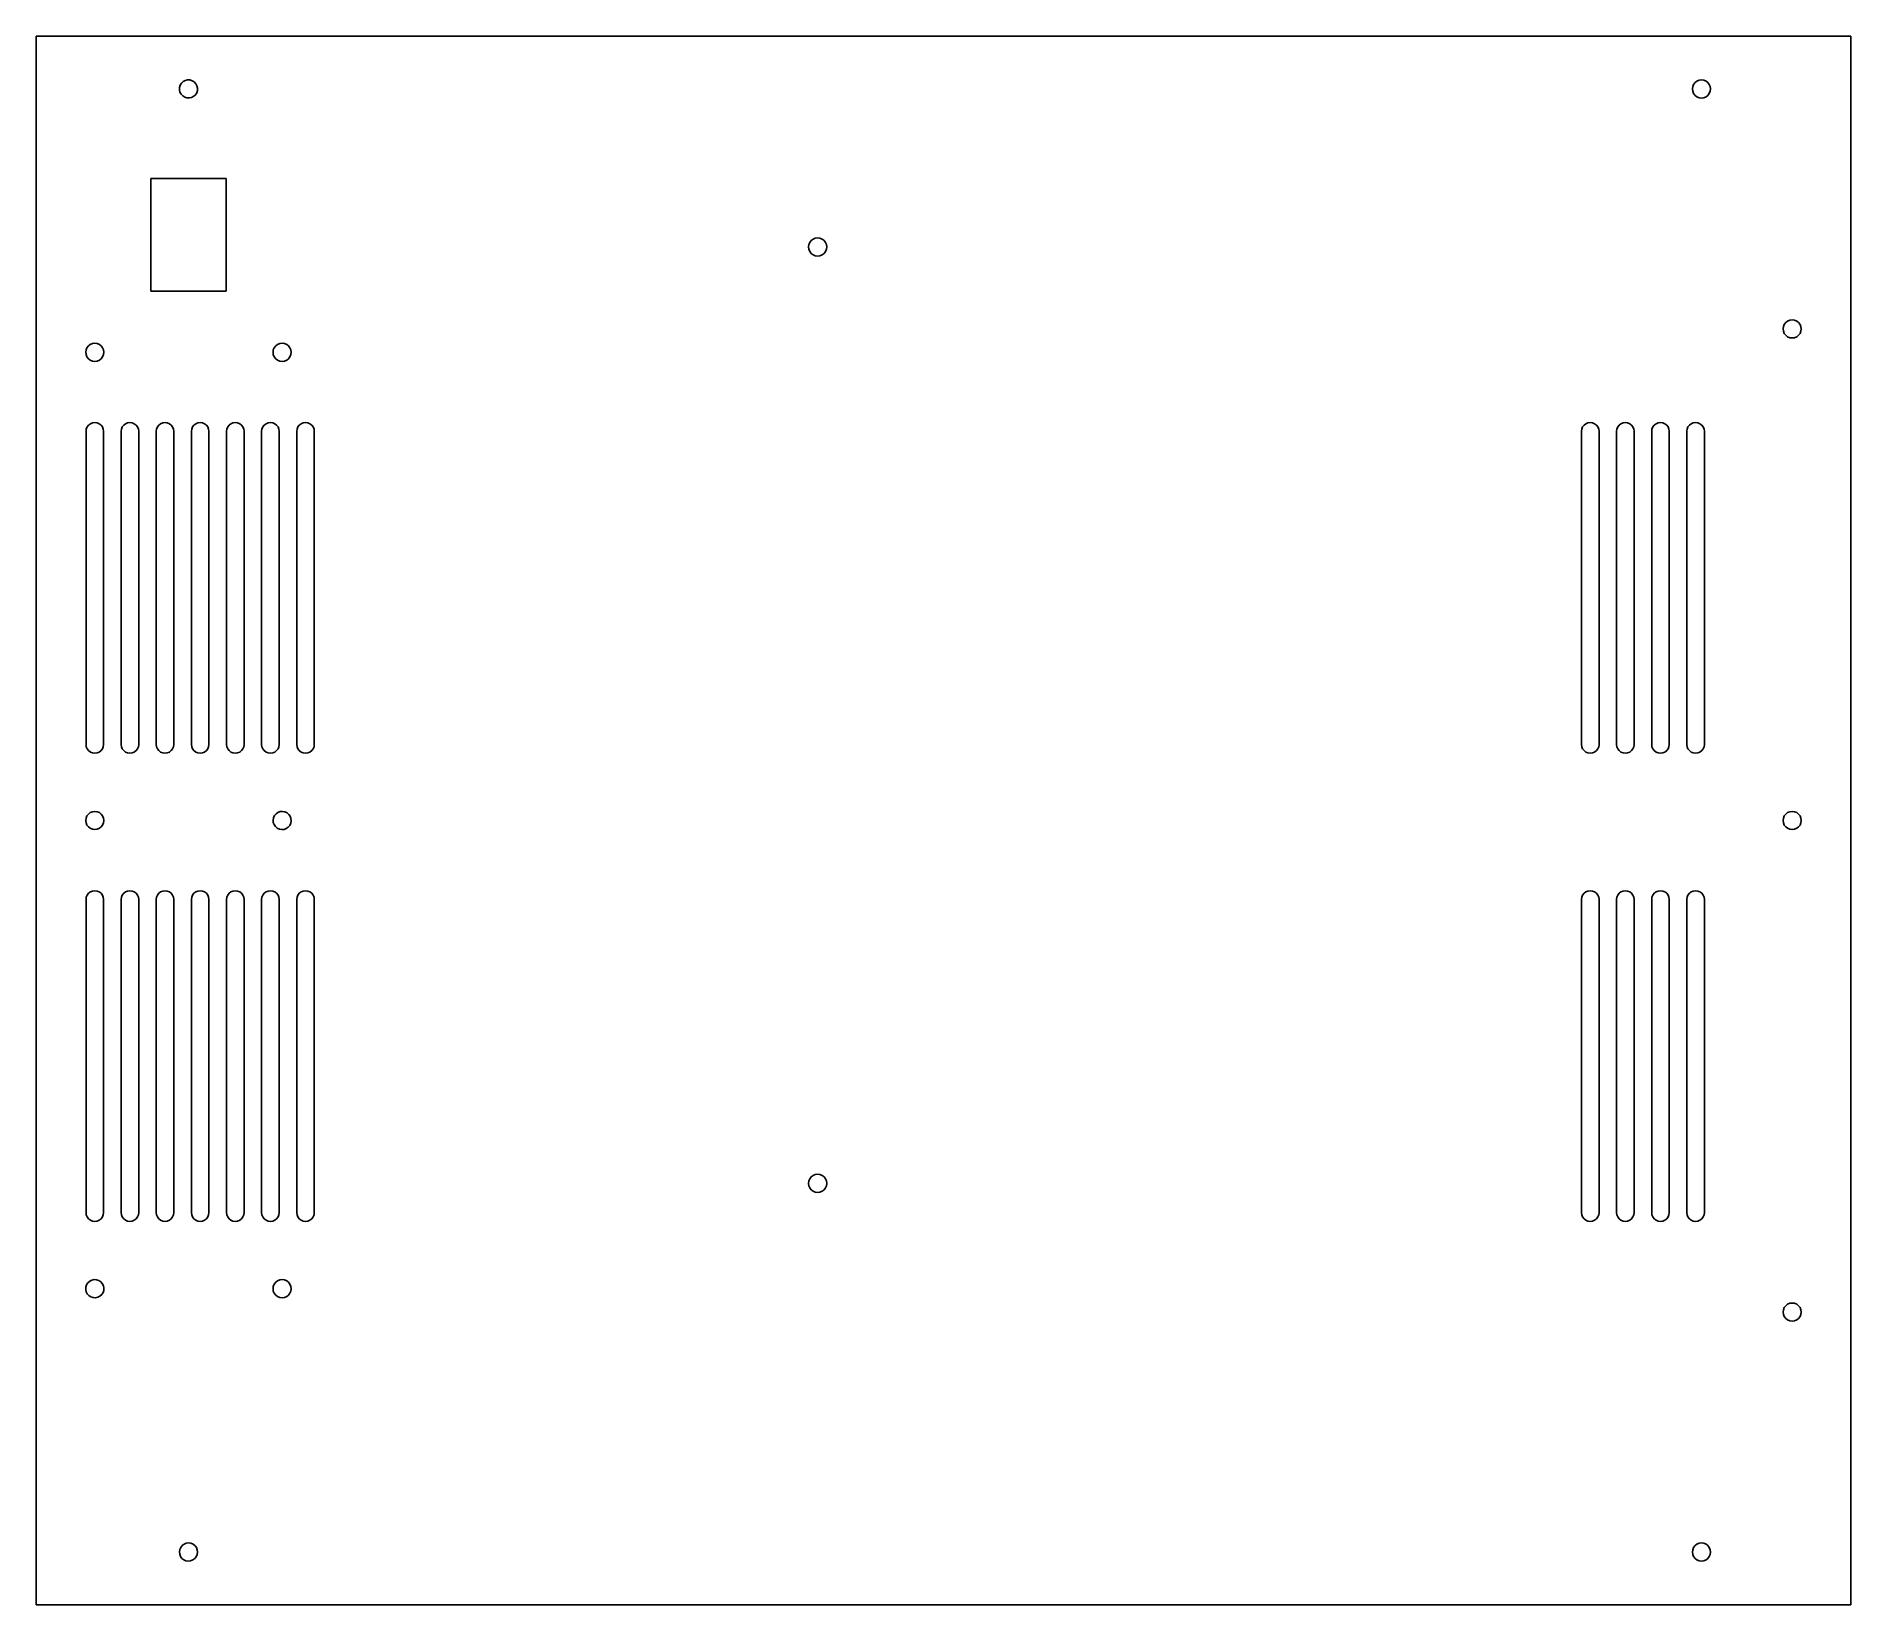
# Model space of a CAD drawing. Extents: x -10 to 300, y -152 to 116.
import ezdxf

# ---------------------------------------------------------------- set-up
doc = ezdxf.new("R2010")
doc.units = 0
doc.header["$MEASUREMENT"] = 0
doc.layers.get('0').update_dxf_attribs({"linetype": 'CONTINUOUS'})

msp = doc.modelspace()

# ---------------------------------------------------------------- linework, layer by layer
for p, q in [((-9.75, 115.99), (300.25, 115.99)), ((-9.75, -152.01), (-9.75, 115.99)), ((300.25, 115.99), (300.25, -152.01)), ((15.71, 108.44), (16.1, 108.53)), ((16.1, 108.53), (16.51, 108.52)), ((16.51, 108.52), (16.89, 108.4)), ((274.35, 108.49), (274.75, 108.54)), ((274.75, 108.54), (275.15, 108.49)), ((14.71, 106.84), (14.72, 107.24)), ((14.8, 106.45), (14.71, 106.84)), ((14.72, 107.24), (14.84, 107.63)), ((14.99, 106.09), (14.8, 106.45)), ((14.84, 107.63), (15.06, 107.97)), ((15.27, 105.79), (14.99, 106.09)), ((15.06, 107.97), (15.35, 108.25)), ((15.61, 105.58), (15.27, 105.79)), ((15.35, 108.25), (15.71, 108.44)), ((16, 105.46), (15.61, 105.58)), ((16.4, 105.45), (16, 105.46)), ((16.79, 105.54), (16.4, 105.45)), ((17.15, 105.73), (16.79, 105.54)), ((16.89, 108.4), (17.24, 108.18)), ((17.45, 106), (17.15, 105.73)), ((17.24, 108.18), (17.51, 107.89)), ((17.66, 106.34), (17.45, 106)), ((17.51, 107.89), (17.7, 107.53)), ((17.78, 106.73), (17.66, 106.34)), ((17.7, 107.53), (17.79, 107.14)), ((17.79, 107.14), (17.78, 106.73)), ((273.2, 106.99), (273.25, 107.39)), ((273.25, 106.59), (273.2, 106.99)), ((273.25, 107.39), (273.41, 107.76)), ((273.41, 106.21), (273.25, 106.59)), ((273.41, 107.76), (273.66, 108.08)), ((273.66, 105.89), (273.41, 106.21)), ((273.66, 108.08), (273.98, 108.33)), ((273.98, 105.65), (273.66, 105.89)), ((273.98, 108.33), (274.35, 108.49)), ((274.35, 105.49), (273.98, 105.65)), ((274.75, 105.44), (274.35, 105.49)), ((275.15, 105.49), (274.75, 105.44)), ((275.15, 108.49), (275.53, 108.33)), ((275.53, 105.65), (275.15, 105.49)), ((275.53, 108.33), (275.85, 108.08)), ((275.85, 105.89), (275.53, 105.65)), ((275.85, 108.08), (276.09, 107.76)), ((276.09, 106.21), (275.85, 105.89)), ((276.09, 107.76), (276.25, 107.39)), ((276.25, 106.59), (276.09, 106.21)), ((276.25, 107.39), (276.3, 106.99)), ((276.3, 106.99), (276.25, 106.59)), ((9.8, 91.66), (9.8, 72.46)), ((22.7, 91.66), (9.8, 91.66)), ((22.7, 72.46), (22.7, 91.66)), ((122.25, 80.39), (122.41, 80.76)), ((122.41, 80.76), (122.66, 81.08)), ((122.66, 81.08), (122.98, 81.33)), ((122.98, 81.33), (123.35, 81.49)), ((123.35, 81.49), (123.75, 81.54)), ((123.75, 81.54), (124.15, 81.49)), ((124.15, 81.49), (124.53, 81.33)), ((124.53, 81.33), (124.85, 81.08)), ((124.85, 81.08), (125.09, 80.76)), ((125.09, 80.76), (125.25, 80.39)), ((122.2, 79.99), (122.25, 80.39)), ((122.25, 79.59), (122.2, 79.99)), ((122.41, 79.21), (122.25, 79.59)), ((122.66, 78.89), (122.41, 79.21)), ((122.98, 78.65), (122.66, 78.89)), ((123.35, 78.49), (122.98, 78.65)), ((123.75, 78.44), (123.35, 78.49)), ((124.15, 78.49), (123.75, 78.44)), ((124.53, 78.65), (124.15, 78.49)), ((124.85, 78.89), (124.53, 78.65)), ((125.09, 79.21), (124.85, 78.89)), ((125.25, 79.59), (125.09, 79.21)), ((125.25, 80.39), (125.3, 79.99)), ((125.3, 79.99), (125.25, 79.59)), ((9.8, 72.46), (22.7, 72.46)), ((288.7, 65.99), (288.75, 66.39)), ((288.75, 65.59), (288.7, 65.99)), ((288.75, 66.39), (288.91, 66.76)), ((288.91, 65.21), (288.75, 65.59)), ((288.91, 66.76), (289.16, 67.08)), ((289.16, 64.89), (288.91, 65.21)), ((289.16, 67.08), (289.48, 67.33)), ((289.48, 67.33), (289.85, 67.49)), ((289.85, 67.49), (290.25, 67.54)), ((290.25, 67.54), (290.65, 67.49)), ((290.65, 67.49), (291.03, 67.33)), ((291.03, 67.33), (291.35, 67.08)), ((291.35, 67.08), (291.59, 66.76)), ((291.59, 65.21), (291.35, 64.89)), ((291.59, 66.76), (291.75, 66.39)), ((291.75, 65.59), (291.59, 65.21)), ((291.75, 66.39), (291.8, 65.99)), ((291.8, 65.99), (291.75, 65.59)), ((-1.3, 61.99), (-1.25, 62.39)), ((-1.25, 62.39), (-1.09, 62.76)), ((-1.09, 62.76), (-0.84, 63.08)), ((-0.84, 63.08), (-0.52, 63.33)), ((-0.52, 63.33), (-0.15, 63.49)), ((-0.15, 63.49), (0.25, 63.54)), ((0.25, 63.54), (0.65, 63.49)), ((0.65, 63.49), (1.03, 63.33)), ((1.03, 63.33), (1.35, 63.08)), ((1.35, 63.08), (1.59, 62.76)), ((1.59, 62.76), (1.75, 62.39)), ((1.75, 62.39), (1.8, 61.99)), ((30.7, 61.99), (30.75, 62.39)), ((30.75, 62.39), (30.91, 62.76)), ((30.91, 62.76), (31.16, 63.08)), ((31.16, 63.08), (31.48, 63.33)), ((31.48, 63.33), (31.85, 63.49)), ((31.85, 63.49), (32.25, 63.54)), ((32.25, 63.54), (32.65, 63.49)), ((32.65, 63.49), (33.03, 63.33)), ((33.03, 63.33), (33.35, 63.08)), ((33.35, 63.08), (33.59, 62.76)), ((33.59, 62.76), (33.75, 62.39)), ((33.75, 62.39), (33.8, 61.99)), ((289.48, 64.65), (289.16, 64.89)), ((289.85, 64.49), (289.48, 64.65)), ((290.25, 64.44), (289.85, 64.49)), ((290.65, 64.49), (290.25, 64.44)), ((291.03, 64.65), (290.65, 64.49)), ((291.35, 64.89), (291.03, 64.65)), ((-1.25, 61.59), (-1.3, 61.99)), ((-1.09, 61.21), (-1.25, 61.59)), ((-0.84, 60.89), (-1.09, 61.21)), ((-0.52, 60.65), (-0.84, 60.89)), ((-0.15, 60.49), (-0.52, 60.65)), ((0.25, 60.44), (-0.15, 60.49)), ((0.65, 60.49), (0.25, 60.44)), ((1.03, 60.65), (0.65, 60.49)), ((1.35, 60.89), (1.03, 60.65)), ((1.59, 61.21), (1.35, 60.89)), ((1.75, 61.59), (1.59, 61.21)), ((1.8, 61.99), (1.75, 61.59)), ((30.75, 61.59), (30.7, 61.99)), ((30.91, 61.21), (30.75, 61.59)), ((31.16, 60.89), (30.91, 61.21)), ((31.48, 60.65), (31.16, 60.89)), ((31.85, 60.49), (31.48, 60.65)), ((32.25, 60.44), (31.85, 60.49)), ((32.65, 60.49), (32.25, 60.44)), ((33.03, 60.65), (32.65, 60.49)), ((33.35, 60.89), (33.03, 60.65)), ((33.59, 61.21), (33.35, 60.89)), ((33.75, 61.59), (33.59, 61.21)), ((33.8, 61.99), (33.75, 61.59)), ((-0.81, 49.55), (-0.5, 49.79)), ((-0.5, 49.79), (-0.14, 49.94)), ((-0.14, 49.94), (0.25, 49.99)), ((0.25, 49.99), (0.64, 49.94)), ((0.64, 49.94), (1, 49.79)), ((1, 49.79), (1.31, 49.55)), ((5.19, 49.55), (5.5, 49.79)), ((5.5, 49.79), (5.86, 49.94)), ((5.86, 49.94), (6.25, 49.99)), ((6.25, 49.99), (6.64, 49.94)), ((6.64, 49.94), (7, 49.79)), ((7, 49.79), (7.31, 49.55)), ((11.19, 49.55), (11.5, 49.79)), ((11.5, 49.79), (11.86, 49.94)), ((11.86, 49.94), (12.25, 49.99)), ((12.25, 49.99), (12.64, 49.94)), ((12.64, 49.94), (13, 49.79)), ((13, 49.79), (13.31, 49.55)), ((17.19, 49.55), (17.5, 49.79)), ((17.5, 49.79), (17.86, 49.94)), ((17.86, 49.94), (18.25, 49.99)), ((18.25, 49.99), (18.64, 49.94)), ((18.64, 49.94), (19, 49.79)), ((19, 49.79), (19.31, 49.55)), ((23.19, 49.55), (23.5, 49.79)), ((23.5, 49.79), (23.86, 49.94)), ((23.86, 49.94), (24.25, 49.99)), ((24.25, 49.99), (24.64, 49.94)), ((24.64, 49.94), (25, 49.79)), ((25, 49.79), (25.31, 49.55)), ((29.19, 49.55), (29.5, 49.79)), ((29.5, 49.79), (29.86, 49.94)), ((29.86, 49.94), (30.25, 49.99)), ((30.25, 49.99), (30.64, 49.94)), ((30.64, 49.94), (31, 49.79)), ((31, 49.79), (31.31, 49.55)), ((35.19, 49.55), (35.5, 49.79)), ((35.5, 49.79), (35.86, 49.94)), ((35.86, 49.94), (36.25, 49.99)), ((36.25, 49.99), (36.64, 49.94)), ((36.64, 49.94), (37, 49.79)), ((37, 49.79), (37.31, 49.55)), ((254.69, 49.55), (255, 49.79)), ((255, 49.79), (255.36, 49.94)), ((255.36, 49.94), (255.75, 49.99)), ((255.75, 49.99), (256.14, 49.94)), ((256.14, 49.94), (256.5, 49.79)), ((256.5, 49.79), (256.81, 49.55)), ((260.69, 49.55), (261, 49.79)), ((261, 49.79), (261.36, 49.94)), ((261.36, 49.94), (261.75, 49.99)), ((261.75, 49.99), (262.14, 49.94)), ((262.14, 49.94), (262.5, 49.79)), ((262.5, 49.79), (262.81, 49.55)), ((266.69, 49.55), (267, 49.79)), ((267, 49.79), (267.36, 49.94)), ((267.36, 49.94), (267.75, 49.99)), ((267.75, 49.99), (268.14, 49.94)), ((268.14, 49.94), (268.5, 49.79)), ((268.5, 49.79), (268.81, 49.55)), ((272.69, 49.55), (273, 49.79)), ((273, 49.79), (273.36, 49.94)), ((273.36, 49.94), (273.75, 49.99)), ((273.75, 49.99), (274.14, 49.94)), ((274.14, 49.94), (274.5, 49.79)), ((274.5, 49.79), (274.81, 49.55)), ((-1.25, 48.49), (-1.2, 48.88)), ((-1.25, -5.01), (-1.25, 48.49)), ((-1.2, 48.88), (-1.05, 49.24)), ((-1.05, 49.24), (-0.81, 49.55)), ((1.31, 49.55), (1.55, 49.24)), ((1.55, 49.24), (1.7, 48.88)), ((1.7, 48.88), (1.75, 48.49)), ((1.75, 48.49), (1.75, -5.01)), ((4.75, 48.49), (4.8, 48.88)), ((4.75, -5.01), (4.75, 48.49)), ((4.8, 48.88), (4.95, 49.24)), ((4.95, 49.24), (5.19, 49.55)), ((7.31, 49.55), (7.55, 49.24)), ((7.55, 49.24), (7.7, 48.88)), ((7.7, 48.88), (7.75, 48.49)), ((7.75, 48.49), (7.75, -5.01)), ((10.75, 48.49), (10.8, 48.88)), ((10.75, -5.01), (10.75, 48.49)), ((10.8, 48.88), (10.95, 49.24)), ((10.95, 49.24), (11.19, 49.55)), ((13.31, 49.55), (13.55, 49.24)), ((13.55, 49.24), (13.7, 48.88)), ((13.7, 48.88), (13.75, 48.49)), ((13.75, 48.49), (13.75, -5.01)), ((16.75, 48.49), (16.8, 48.88)), ((16.75, -5.01), (16.75, 48.49)), ((16.8, 48.88), (16.95, 49.24)), ((16.95, 49.24), (17.19, 49.55)), ((19.31, 49.55), (19.55, 49.24)), ((19.55, 49.24), (19.7, 48.88)), ((19.7, 48.88), (19.75, 48.49)), ((19.75, 48.49), (19.75, -5.01)), ((22.75, 48.49), (22.8, 48.88)), ((22.75, -5.01), (22.75, 48.49)), ((22.8, 48.88), (22.95, 49.24)), ((22.95, 49.24), (23.19, 49.55)), ((25.31, 49.55), (25.55, 49.24)), ((25.55, 49.24), (25.7, 48.88)), ((25.7, 48.88), (25.75, 48.49)), ((25.75, 48.49), (25.75, -5.01)), ((28.75, 48.49), (28.8, 48.88)), ((28.75, -5.01), (28.75, 48.49)), ((28.8, 48.88), (28.95, 49.24)), ((28.95, 49.24), (29.19, 49.55)), ((31.31, 49.55), (31.55, 49.24)), ((31.55, 49.24), (31.7, 48.88)), ((31.7, 48.88), (31.75, 48.49)), ((31.75, 48.49), (31.75, -5.01)), ((34.75, 48.49), (34.8, 48.88)), ((34.75, -5.01), (34.75, 48.49)), ((34.8, 48.88), (34.95, 49.24)), ((34.95, 49.24), (35.19, 49.55)), ((37.31, 49.55), (37.55, 49.24)), ((37.55, 49.24), (37.7, 48.88)), ((37.7, 48.88), (37.75, 48.49)), ((37.75, 48.49), (37.75, -5.01)), ((254.25, 48.49), (254.3, 48.88)), ((254.25, -5.01), (254.25, 48.49)), ((254.3, 48.88), (254.45, 49.24)), ((254.45, 49.24), (254.69, 49.55)), ((256.81, 49.55), (257.05, 49.24)), ((257.05, 49.24), (257.2, 48.88)), ((257.2, 48.88), (257.25, 48.49)), ((257.25, 48.49), (257.25, -5.01)), ((260.25, 48.49), (260.3, 48.88)), ((260.25, -5.01), (260.25, 48.49)), ((260.3, 48.88), (260.45, 49.24)), ((260.45, 49.24), (260.69, 49.55)), ((262.81, 49.55), (263.05, 49.24)), ((263.05, 49.24), (263.2, 48.88)), ((263.2, 48.88), (263.25, 48.49)), ((263.25, 48.49), (263.25, -5.01)), ((266.25, 48.49), (266.3, 48.88)), ((266.25, -5.01), (266.25, 48.49)), ((266.3, 48.88), (266.45, 49.24)), ((266.45, 49.24), (266.69, 49.55)), ((268.81, 49.55), (269.05, 49.24)), ((269.05, 49.24), (269.2, 48.88)), ((269.2, 48.88), (269.25, 48.49)), ((269.25, 48.49), (269.25, -5.01)), ((272.25, 48.49), (272.3, 48.88)), ((272.25, -5.01), (272.25, 48.49)), ((272.3, 48.88), (272.45, 49.24)), ((272.45, 49.24), (272.69, 49.55)), ((274.81, 49.55), (275.05, 49.24)), ((275.05, 49.24), (275.2, 48.88)), ((275.2, 48.88), (275.25, 48.49)), ((275.25, 48.49), (275.25, -5.01)), ((-1.25, -5.01), (-1.2, -5.4)), ((-1.2, -5.4), (-1.05, -5.76)), ((-1.05, -5.76), (-0.81, -6.07)), ((-0.81, -6.07), (-0.5, -6.31)), ((1, -6.31), (1.31, -6.07)), ((1.31, -6.07), (1.55, -5.76)), ((1.55, -5.76), (1.7, -5.4)), ((1.7, -5.4), (1.75, -5.01)), ((4.75, -5.01), (4.8, -5.4)), ((4.8, -5.4), (4.95, -5.76)), ((4.95, -5.76), (5.19, -6.07)), ((5.19, -6.07), (5.5, -6.31)), ((7, -6.31), (7.31, -6.07)), ((7.31, -6.07), (7.55, -5.76)), ((7.55, -5.76), (7.7, -5.4)), ((7.7, -5.4), (7.75, -5.01)), ((10.75, -5.01), (10.8, -5.4)), ((10.8, -5.4), (10.95, -5.76)), ((10.95, -5.76), (11.19, -6.07)), ((11.19, -6.07), (11.5, -6.31)), ((13, -6.31), (13.31, -6.07)), ((13.31, -6.07), (13.55, -5.76)), ((13.55, -5.76), (13.7, -5.4)), ((13.7, -5.4), (13.75, -5.01)), ((16.75, -5.01), (16.8, -5.4)), ((16.8, -5.4), (16.95, -5.76)), ((16.95, -5.76), (17.19, -6.07)), ((17.19, -6.07), (17.5, -6.31)), ((19, -6.31), (19.31, -6.07)), ((19.31, -6.07), (19.55, -5.76)), ((19.55, -5.76), (19.7, -5.4)), ((19.7, -5.4), (19.75, -5.01)), ((22.75, -5.01), (22.8, -5.4)), ((22.8, -5.4), (22.95, -5.76)), ((22.95, -5.76), (23.19, -6.07)), ((23.19, -6.07), (23.5, -6.31)), ((25, -6.31), (25.31, -6.07)), ((25.31, -6.07), (25.55, -5.76)), ((25.55, -5.76), (25.7, -5.4)), ((25.7, -5.4), (25.75, -5.01)), ((28.75, -5.01), (28.8, -5.4)), ((28.8, -5.4), (28.95, -5.76)), ((28.95, -5.76), (29.19, -6.07)), ((29.19, -6.07), (29.5, -6.31)), ((31, -6.31), (31.31, -6.07)), ((31.31, -6.07), (31.55, -5.76)), ((31.55, -5.76), (31.7, -5.4)), ((31.7, -5.4), (31.75, -5.01)), ((34.75, -5.01), (34.8, -5.4)), ((34.8, -5.4), (34.95, -5.76)), ((34.95, -5.76), (35.19, -6.07)), ((35.19, -6.07), (35.5, -6.31)), ((37, -6.31), (37.31, -6.07)), ((37.31, -6.07), (37.55, -5.76)), ((37.55, -5.76), (37.7, -5.4)), ((37.7, -5.4), (37.75, -5.01)), ((254.25, -5.01), (254.3, -5.4)), ((254.3, -5.4), (254.45, -5.76)), ((254.45, -5.76), (254.69, -6.07)), ((254.69, -6.07), (255, -6.31)), ((256.5, -6.31), (256.81, -6.07)), ((256.81, -6.07), (257.05, -5.76)), ((257.05, -5.76), (257.2, -5.4)), ((257.2, -5.4), (257.25, -5.01)), ((260.25, -5.01), (260.3, -5.4)), ((260.3, -5.4), (260.45, -5.76)), ((260.45, -5.76), (260.69, -6.07)), ((260.69, -6.07), (261, -6.31)), ((262.5, -6.31), (262.81, -6.07)), ((262.81, -6.07), (263.05, -5.76)), ((263.05, -5.76), (263.2, -5.4)), ((263.2, -5.4), (263.25, -5.01)), ((266.25, -5.01), (266.3, -5.4)), ((266.3, -5.4), (266.45, -5.76)), ((266.45, -5.76), (266.69, -6.07)), ((266.69, -6.07), (267, -6.31)), ((268.5, -6.31), (268.81, -6.07)), ((268.81, -6.07), (269.05, -5.76)), ((269.05, -5.76), (269.2, -5.4)), ((269.2, -5.4), (269.25, -5.01)), ((272.25, -5.01), (272.3, -5.4)), ((272.3, -5.4), (272.45, -5.76)), ((272.45, -5.76), (272.69, -6.07)), ((272.69, -6.07), (273, -6.31)), ((274.5, -6.31), (274.81, -6.07)), ((274.81, -6.07), (275.05, -5.76)), ((275.05, -5.76), (275.2, -5.4)), ((275.2, -5.4), (275.25, -5.01)), ((-0.5, -6.31), (-0.14, -6.46)), ((-0.14, -6.46), (0.25, -6.51)), ((0.25, -6.51), (0.64, -6.46)), ((0.64, -6.46), (1, -6.31)), ((5.5, -6.31), (5.86, -6.46)), ((5.86, -6.46), (6.25, -6.51)), ((6.25, -6.51), (6.64, -6.46)), ((6.64, -6.46), (7, -6.31)), ((11.5, -6.31), (11.86, -6.46)), ((11.86, -6.46), (12.25, -6.51)), ((12.25, -6.51), (12.64, -6.46)), ((12.64, -6.46), (13, -6.31)), ((17.5, -6.31), (17.86, -6.46)), ((17.86, -6.46), (18.25, -6.51)), ((18.25, -6.51), (18.64, -6.46)), ((18.64, -6.46), (19, -6.31)), ((23.5, -6.31), (23.86, -6.46)), ((23.86, -6.46), (24.25, -6.51)), ((24.25, -6.51), (24.64, -6.46)), ((24.64, -6.46), (25, -6.31)), ((29.5, -6.31), (29.86, -6.46)), ((29.86, -6.46), (30.25, -6.51)), ((30.25, -6.51), (30.64, -6.46)), ((30.64, -6.46), (31, -6.31)), ((35.5, -6.31), (35.86, -6.46)), ((35.86, -6.46), (36.25, -6.51)), ((36.25, -6.51), (36.64, -6.46)), ((36.64, -6.46), (37, -6.31)), ((255, -6.31), (255.36, -6.46)), ((255.36, -6.46), (255.75, -6.51)), ((255.75, -6.51), (256.14, -6.46)), ((256.14, -6.46), (256.5, -6.31)), ((261, -6.31), (261.36, -6.46)), ((261.36, -6.46), (261.75, -6.51)), ((261.75, -6.51), (262.14, -6.46)), ((262.14, -6.46), (262.5, -6.31)), ((267, -6.31), (267.36, -6.46)), ((267.36, -6.46), (267.75, -6.51)), ((267.75, -6.51), (268.14, -6.46)), ((268.14, -6.46), (268.5, -6.31)), ((273, -6.31), (273.36, -6.46)), ((273.36, -6.46), (273.75, -6.51)), ((273.75, -6.51), (274.14, -6.46)), ((274.14, -6.46), (274.5, -6.31)), ((-1.3, -18.01), (-1.25, -17.61)), ((-1.25, -18.41), (-1.3, -18.01)), ((-1.25, -17.61), (-1.09, -17.24)), ((-1.09, -18.79), (-1.25, -18.41)), ((-1.09, -17.24), (-0.84, -16.92)), ((-0.84, -16.92), (-0.52, -16.67)), ((-0.52, -16.67), (-0.15, -16.51)), ((-0.15, -16.51), (0.25, -16.46)), ((0.25, -16.46), (0.65, -16.51)), ((0.65, -16.51), (1.03, -16.67)), ((1.03, -16.67), (1.35, -16.92)), ((1.35, -16.92), (1.59, -17.24)), ((1.59, -17.24), (1.75, -17.61)), ((1.75, -18.41), (1.59, -18.79)), ((1.75, -17.61), (1.8, -18.01)), ((1.8, -18.01), (1.75, -18.41)), ((30.7, -17.94), (30.78, -17.54)), ((30.74, -18.34), (30.7, -17.94)), ((30.87, -18.72), (30.74, -18.34)), ((30.78, -17.54), (30.95, -17.17)), ((30.95, -17.17), (31.21, -16.86)), ((31.21, -16.86), (31.54, -16.63)), ((31.54, -16.63), (31.92, -16.5)), ((31.92, -16.5), (32.33, -16.46)), ((32.33, -16.46), (32.73, -16.54)), ((32.73, -16.54), (33.09, -16.71)), ((33.09, -16.71), (33.4, -16.97)), ((33.4, -16.97), (33.63, -17.3)), ((33.73, -18.49), (33.55, -18.85)), ((33.63, -17.3), (33.77, -17.68)), ((33.8, -18.09), (33.73, -18.49)), ((33.77, -17.68), (33.8, -18.09)), ((288.7, -18.01), (288.75, -17.61)), ((288.75, -18.41), (288.7, -18.01)), ((288.75, -17.61), (288.91, -17.24)), ((288.91, -18.79), (288.75, -18.41)), ((288.91, -17.24), (289.16, -16.92)), ((289.16, -16.92), (289.48, -16.67)), ((289.48, -16.67), (289.85, -16.51)), ((289.85, -16.51), (290.25, -16.46)), ((290.25, -16.46), (290.65, -16.51)), ((290.65, -16.51), (291.03, -16.67)), ((291.03, -16.67), (291.35, -16.92)), ((291.35, -16.92), (291.59, -17.24)), ((291.59, -17.24), (291.75, -17.61)), ((291.75, -18.41), (291.59, -18.79)), ((291.75, -17.61), (291.8, -18.01)), ((291.8, -18.01), (291.75, -18.41)), ((-0.84, -19.11), (-1.09, -18.79)), ((-0.52, -19.35), (-0.84, -19.11)), ((-0.15, -19.51), (-0.52, -19.35)), ((0.25, -19.56), (-0.15, -19.51)), ((0.65, -19.51), (0.25, -19.56)), ((1.03, -19.35), (0.65, -19.51)), ((1.35, -19.11), (1.03, -19.35)), ((1.59, -18.79), (1.35, -19.11)), ((31.1, -19.05), (30.87, -18.72)), ((31.41, -19.32), (31.1, -19.05)), ((31.78, -19.49), (31.41, -19.32)), ((32.18, -19.56), (31.78, -19.49)), ((32.58, -19.53), (32.18, -19.56)), ((32.96, -19.39), (32.58, -19.53)), ((33.29, -19.16), (32.96, -19.39)), ((33.55, -18.85), (33.29, -19.16)), ((289.16, -19.11), (288.91, -18.79)), ((289.48, -19.35), (289.16, -19.11)), ((289.85, -19.51), (289.48, -19.35)), ((290.25, -19.56), (289.85, -19.51)), ((290.65, -19.51), (290.25, -19.56)), ((291.03, -19.35), (290.65, -19.51)), ((291.35, -19.11), (291.03, -19.35)), ((291.59, -18.79), (291.35, -19.11)), ((-1.2, -31.12), (-1.05, -30.76)), ((-1.05, -30.76), (-0.81, -30.45)), ((-0.81, -30.45), (-0.5, -30.21)), ((-0.5, -30.21), (-0.14, -30.06)), ((-0.14, -30.06), (0.25, -30.01)), ((0.25, -30.01), (0.64, -30.06)), ((0.64, -30.06), (1, -30.21)), ((1, -30.21), (1.31, -30.45)), ((1.31, -30.45), (1.55, -30.76)), ((1.55, -30.76), (1.7, -31.12)), ((4.8, -31.12), (4.95, -30.76)), ((4.95, -30.76), (5.19, -30.45)), ((5.19, -30.45), (5.5, -30.21)), ((5.5, -30.21), (5.86, -30.06)), ((5.86, -30.06), (6.25, -30.01)), ((6.25, -30.01), (6.64, -30.06)), ((6.64, -30.06), (7, -30.21)), ((7, -30.21), (7.31, -30.45)), ((7.31, -30.45), (7.55, -30.76)), ((7.55, -30.76), (7.7, -31.12)), ((10.8, -31.12), (10.95, -30.76)), ((10.95, -30.76), (11.19, -30.45)), ((11.19, -30.45), (11.5, -30.21)), ((11.5, -30.21), (11.86, -30.06)), ((11.86, -30.06), (12.25, -30.01)), ((12.25, -30.01), (12.64, -30.06)), ((12.64, -30.06), (13, -30.21)), ((13, -30.21), (13.31, -30.45)), ((13.31, -30.45), (13.55, -30.76)), ((13.55, -30.76), (13.7, -31.12)), ((16.8, -31.12), (16.95, -30.76)), ((16.95, -30.76), (17.19, -30.45)), ((17.19, -30.45), (17.5, -30.21)), ((17.5, -30.21), (17.86, -30.06)), ((17.86, -30.06), (18.25, -30.01)), ((18.25, -30.01), (18.64, -30.06)), ((18.64, -30.06), (19, -30.21)), ((19, -30.21), (19.31, -30.45)), ((19.31, -30.45), (19.55, -30.76)), ((19.55, -30.76), (19.7, -31.12)), ((22.8, -31.12), (22.95, -30.76)), ((22.95, -30.76), (23.19, -30.45)), ((23.19, -30.45), (23.5, -30.21)), ((23.5, -30.21), (23.86, -30.06)), ((23.86, -30.06), (24.25, -30.01)), ((24.25, -30.01), (24.64, -30.06)), ((24.64, -30.06), (25, -30.21)), ((25, -30.21), (25.31, -30.45)), ((25.31, -30.45), (25.55, -30.76)), ((25.55, -30.76), (25.7, -31.12)), ((28.8, -31.12), (28.95, -30.76)), ((28.95, -30.76), (29.19, -30.45)), ((29.19, -30.45), (29.5, -30.21)), ((29.5, -30.21), (29.86, -30.06)), ((29.86, -30.06), (30.25, -30.01)), ((30.25, -30.01), (30.64, -30.06)), ((30.64, -30.06), (31, -30.21)), ((31, -30.21), (31.31, -30.45)), ((31.31, -30.45), (31.55, -30.76)), ((31.55, -30.76), (31.7, -31.12)), ((34.8, -31.12), (34.95, -30.76)), ((34.95, -30.76), (35.19, -30.45)), ((35.19, -30.45), (35.5, -30.21)), ((35.5, -30.21), (35.86, -30.06)), ((35.86, -30.06), (36.25, -30.01)), ((36.25, -30.01), (36.64, -30.06)), ((36.64, -30.06), (37, -30.21)), ((37, -30.21), (37.31, -30.45)), ((37.31, -30.45), (37.55, -30.76)), ((37.55, -30.76), (37.7, -31.12)), ((254.3, -31.12), (254.45, -30.76)), ((254.45, -30.76), (254.69, -30.45)), ((254.69, -30.45), (255, -30.21)), ((255, -30.21), (255.36, -30.06)), ((255.36, -30.06), (255.75, -30.01)), ((255.75, -30.01), (256.14, -30.06)), ((256.14, -30.06), (256.5, -30.21)), ((256.5, -30.21), (256.81, -30.45)), ((256.81, -30.45), (257.05, -30.76)), ((257.05, -30.76), (257.2, -31.12)), ((260.3, -31.12), (260.45, -30.76)), ((260.45, -30.76), (260.69, -30.45)), ((260.69, -30.45), (261, -30.21)), ((261, -30.21), (261.36, -30.06)), ((261.36, -30.06), (261.75, -30.01)), ((261.75, -30.01), (262.14, -30.06)), ((262.14, -30.06), (262.5, -30.21)), ((262.5, -30.21), (262.81, -30.45)), ((262.81, -30.45), (263.05, -30.76)), ((263.05, -30.76), (263.2, -31.12)), ((266.3, -31.12), (266.45, -30.76)), ((266.45, -30.76), (266.69, -30.45)), ((266.69, -30.45), (267, -30.21)), ((267, -30.21), (267.36, -30.06)), ((267.36, -30.06), (267.75, -30.01)), ((267.75, -30.01), (268.14, -30.06)), ((268.14, -30.06), (268.5, -30.21)), ((268.5, -30.21), (268.81, -30.45)), ((268.81, -30.45), (269.05, -30.76)), ((269.05, -30.76), (269.2, -31.12)), ((272.3, -31.12), (272.45, -30.76)), ((272.45, -30.76), (272.69, -30.45)), ((272.69, -30.45), (273, -30.21)), ((273, -30.21), (273.36, -30.06)), ((273.36, -30.06), (273.75, -30.01)), ((273.75, -30.01), (274.14, -30.06)), ((274.14, -30.06), (274.5, -30.21)), ((274.5, -30.21), (274.81, -30.45)), ((274.81, -30.45), (275.05, -30.76)), ((275.05, -30.76), (275.2, -31.12)), ((-1.25, -31.51), (-1.2, -31.12)), ((-1.25, -85.01), (-1.25, -31.51)), ((1.7, -31.12), (1.75, -31.51)), ((1.75, -31.51), (1.75, -85.01)), ((4.75, -31.51), (4.8, -31.12)), ((4.75, -85.01), (4.75, -31.51)), ((7.7, -31.12), (7.75, -31.51)), ((7.75, -31.51), (7.75, -85.01)), ((10.75, -31.51), (10.8, -31.12)), ((10.75, -85.01), (10.75, -31.51)), ((13.7, -31.12), (13.75, -31.51)), ((13.75, -31.51), (13.75, -85.01)), ((16.75, -31.51), (16.8, -31.12)), ((16.75, -85.01), (16.75, -31.51)), ((19.7, -31.12), (19.75, -31.51)), ((19.75, -31.51), (19.75, -85.01)), ((22.75, -31.51), (22.8, -31.12)), ((22.75, -85.01), (22.75, -31.51)), ((25.7, -31.12), (25.75, -31.51)), ((25.75, -31.51), (25.75, -85.01)), ((28.75, -31.51), (28.8, -31.12)), ((28.75, -85.01), (28.75, -31.51)), ((31.7, -31.12), (31.75, -31.51)), ((31.75, -31.51), (31.75, -85.01)), ((34.75, -31.51), (34.8, -31.12)), ((34.75, -85.01), (34.75, -31.51)), ((37.7, -31.12), (37.75, -31.51)), ((37.75, -31.51), (37.75, -85.01)), ((254.25, -31.51), (254.3, -31.12)), ((254.25, -85.01), (254.25, -31.51)), ((257.2, -31.12), (257.25, -31.51)), ((257.25, -31.51), (257.25, -85.01)), ((260.25, -31.51), (260.3, -31.12)), ((260.25, -85.01), (260.25, -31.51)), ((263.2, -31.12), (263.25, -31.51)), ((263.25, -31.51), (263.25, -85.01)), ((266.25, -31.51), (266.3, -31.12)), ((266.25, -85.01), (266.25, -31.51)), ((269.2, -31.12), (269.25, -31.51)), ((269.25, -31.51), (269.25, -85.01)), ((272.25, -31.51), (272.3, -31.12)), ((272.25, -85.01), (272.25, -31.51)), ((275.2, -31.12), (275.25, -31.51)), ((275.25, -31.51), (275.25, -85.01)), ((122.2, -80.01), (122.25, -79.61)), ((122.25, -80.41), (122.2, -80.01)), ((122.25, -79.61), (122.41, -79.24)), ((122.41, -80.79), (122.25, -80.41)), ((122.41, -79.24), (122.66, -78.92)), ((122.66, -78.92), (122.98, -78.67)), ((122.98, -78.67), (123.35, -78.51)), ((123.35, -78.51), (123.75, -78.46)), ((123.75, -78.46), (124.15, -78.51)), ((124.15, -78.51), (124.53, -78.67)), ((124.53, -78.67), (124.85, -78.92)), ((124.85, -78.92), (125.09, -79.24)), ((125.09, -79.24), (125.25, -79.61)), ((125.25, -80.41), (125.09, -80.79)), ((125.25, -79.61), (125.3, -80.01)), ((125.3, -80.01), (125.25, -80.41)), ((122.66, -81.11), (122.41, -80.79)), ((122.98, -81.35), (122.66, -81.11)), ((123.35, -81.51), (122.98, -81.35)), ((123.75, -81.56), (123.35, -81.51)), ((124.15, -81.51), (123.75, -81.56)), ((124.53, -81.35), (124.15, -81.51)), ((124.85, -81.11), (124.53, -81.35)), ((125.09, -80.79), (124.85, -81.11)), ((-1.25, -85.01), (-1.2, -85.4)), ((-1.2, -85.4), (-1.05, -85.76)), ((-1.05, -85.76), (-0.81, -86.07)), ((-0.81, -86.07), (-0.5, -86.31)), ((-0.5, -86.31), (-0.14, -86.46)), ((-0.14, -86.46), (0.25, -86.51)), ((0.25, -86.51), (0.64, -86.46)), ((0.64, -86.46), (1, -86.31)), ((1, -86.31), (1.31, -86.07)), ((1.31, -86.07), (1.55, -85.76)), ((1.55, -85.76), (1.7, -85.4)), ((1.7, -85.4), (1.75, -85.01)), ((4.75, -85.01), (4.8, -85.4)), ((4.8, -85.4), (4.95, -85.76)), ((4.95, -85.76), (5.19, -86.07)), ((5.19, -86.07), (5.5, -86.31)), ((5.5, -86.31), (5.86, -86.46)), ((5.86, -86.46), (6.25, -86.51)), ((6.25, -86.51), (6.64, -86.46)), ((6.64, -86.46), (7, -86.31)), ((7, -86.31), (7.31, -86.07)), ((7.31, -86.07), (7.55, -85.76)), ((7.55, -85.76), (7.7, -85.4)), ((7.7, -85.4), (7.75, -85.01)), ((10.75, -85.01), (10.8, -85.4)), ((10.8, -85.4), (10.95, -85.76)), ((10.95, -85.76), (11.19, -86.07)), ((11.19, -86.07), (11.5, -86.31)), ((11.5, -86.31), (11.86, -86.46)), ((11.86, -86.46), (12.25, -86.51)), ((12.25, -86.51), (12.64, -86.46)), ((12.64, -86.46), (13, -86.31)), ((13, -86.31), (13.31, -86.07)), ((13.31, -86.07), (13.55, -85.76)), ((13.55, -85.76), (13.7, -85.4)), ((13.7, -85.4), (13.75, -85.01)), ((16.75, -85.01), (16.8, -85.4)), ((16.8, -85.4), (16.95, -85.76)), ((16.95, -85.76), (17.19, -86.07)), ((17.19, -86.07), (17.5, -86.31)), ((17.5, -86.31), (17.86, -86.46)), ((17.86, -86.46), (18.25, -86.51)), ((18.25, -86.51), (18.64, -86.46)), ((18.64, -86.46), (19, -86.31)), ((19, -86.31), (19.31, -86.07)), ((19.31, -86.07), (19.55, -85.76)), ((19.55, -85.76), (19.7, -85.4)), ((19.7, -85.4), (19.75, -85.01)), ((22.75, -85.01), (22.8, -85.4)), ((22.8, -85.4), (22.95, -85.76)), ((22.95, -85.76), (23.19, -86.07)), ((23.19, -86.07), (23.5, -86.31)), ((23.5, -86.31), (23.86, -86.46)), ((23.86, -86.46), (24.25, -86.51)), ((24.25, -86.51), (24.64, -86.46)), ((24.64, -86.46), (25, -86.31)), ((25, -86.31), (25.31, -86.07)), ((25.31, -86.07), (25.55, -85.76)), ((25.55, -85.76), (25.7, -85.4)), ((25.7, -85.4), (25.75, -85.01)), ((28.75, -85.01), (28.8, -85.4)), ((28.8, -85.4), (28.95, -85.76)), ((28.95, -85.76), (29.19, -86.07)), ((29.19, -86.07), (29.5, -86.31)), ((29.5, -86.31), (29.86, -86.46)), ((29.86, -86.46), (30.25, -86.51)), ((30.25, -86.51), (30.64, -86.46)), ((30.64, -86.46), (31, -86.31)), ((31, -86.31), (31.31, -86.07)), ((31.31, -86.07), (31.55, -85.76)), ((31.55, -85.76), (31.7, -85.4)), ((31.7, -85.4), (31.75, -85.01)), ((34.75, -85.01), (34.8, -85.4)), ((34.8, -85.4), (34.95, -85.76)), ((34.95, -85.76), (35.19, -86.07)), ((35.19, -86.07), (35.5, -86.31)), ((35.5, -86.31), (35.86, -86.46)), ((35.86, -86.46), (36.25, -86.51)), ((36.25, -86.51), (36.64, -86.46)), ((36.64, -86.46), (37, -86.31)), ((37, -86.31), (37.31, -86.07)), ((37.31, -86.07), (37.55, -85.76)), ((37.55, -85.76), (37.7, -85.4)), ((37.7, -85.4), (37.75, -85.01)), ((254.25, -85.01), (254.3, -85.4)), ((254.3, -85.4), (254.45, -85.76)), ((254.45, -85.76), (254.69, -86.07)), ((254.69, -86.07), (255, -86.31)), ((255, -86.31), (255.36, -86.46)), ((255.36, -86.46), (255.75, -86.51)), ((255.75, -86.51), (256.14, -86.46)), ((256.14, -86.46), (256.5, -86.31)), ((256.5, -86.31), (256.81, -86.07)), ((256.81, -86.07), (257.05, -85.76)), ((257.05, -85.76), (257.2, -85.4)), ((257.2, -85.4), (257.25, -85.01)), ((260.25, -85.01), (260.3, -85.4)), ((260.3, -85.4), (260.45, -85.76)), ((260.45, -85.76), (260.69, -86.07)), ((260.69, -86.07), (261, -86.31)), ((261, -86.31), (261.36, -86.46)), ((261.36, -86.46), (261.75, -86.51)), ((261.75, -86.51), (262.14, -86.46)), ((262.14, -86.46), (262.5, -86.31)), ((262.5, -86.31), (262.81, -86.07)), ((262.81, -86.07), (263.05, -85.76)), ((263.05, -85.76), (263.2, -85.4)), ((263.2, -85.4), (263.25, -85.01)), ((266.25, -85.01), (266.3, -85.4)), ((266.3, -85.4), (266.45, -85.76)), ((266.45, -85.76), (266.69, -86.07)), ((266.69, -86.07), (267, -86.31)), ((267, -86.31), (267.36, -86.46)), ((267.36, -86.46), (267.75, -86.51)), ((267.75, -86.51), (268.14, -86.46)), ((268.14, -86.46), (268.5, -86.31)), ((268.5, -86.31), (268.81, -86.07)), ((268.81, -86.07), (269.05, -85.76)), ((269.05, -85.76), (269.2, -85.4)), ((269.2, -85.4), (269.25, -85.01)), ((272.25, -85.01), (272.3, -85.4)), ((272.3, -85.4), (272.45, -85.76)), ((272.45, -85.76), (272.69, -86.07)), ((272.69, -86.07), (273, -86.31)), ((273, -86.31), (273.36, -86.46)), ((273.36, -86.46), (273.75, -86.51)), ((273.75, -86.51), (274.14, -86.46)), ((274.14, -86.46), (274.5, -86.31)), ((274.5, -86.31), (274.81, -86.07)), ((274.81, -86.07), (275.05, -85.76)), ((275.05, -85.76), (275.2, -85.4)), ((275.2, -85.4), (275.25, -85.01)), ((-1.29, -98.13), (-1.27, -97.73)), ((-1.21, -98.53), (-1.29, -98.13)), ((-1.27, -97.73), (-1.15, -97.34)), ((-1.03, -98.89), (-1.21, -98.53)), ((-1.15, -97.34), (-0.92, -97)), ((-0.76, -99.19), (-1.03, -98.89)), ((-0.92, -97), (-0.62, -96.73)), ((-0.42, -99.41), (-0.76, -99.19)), ((-0.62, -96.73), (-0.26, -96.55)), ((-0.26, -96.55), (0.13, -96.47)), ((0.13, -96.47), (0.54, -96.49)), ((0.54, -96.49), (0.92, -96.61)), ((0.92, -96.61), (1.26, -96.84)), ((1.43, -99.02), (1.13, -99.29)), ((1.26, -96.84), (1.53, -97.14)), ((1.65, -98.68), (1.43, -99.02)), ((1.53, -97.14), (1.71, -97.5)), ((1.78, -98.3), (1.65, -98.68)), ((1.71, -97.5), (1.8, -97.89)), ((1.8, -97.89), (1.78, -98.3)), ((30.7, -98.01), (30.75, -97.61)), ((30.75, -98.41), (30.7, -98.01)), ((30.75, -97.61), (30.91, -97.24)), ((30.91, -98.79), (30.75, -98.41)), ((30.91, -97.24), (31.16, -96.92)), ((31.16, -99.11), (30.91, -98.79)), ((31.16, -96.92), (31.48, -96.67)), ((31.48, -99.35), (31.16, -99.11)), ((31.48, -96.67), (31.85, -96.51)), ((31.85, -96.51), (32.25, -96.46)), ((32.25, -96.46), (32.65, -96.51)), ((32.65, -96.51), (33.03, -96.67)), ((33.03, -96.67), (33.35, -96.92)), ((33.35, -99.11), (33.03, -99.35)), ((33.35, -96.92), (33.59, -97.24)), ((33.59, -98.79), (33.35, -99.11)), ((33.59, -97.24), (33.75, -97.61)), ((33.75, -98.41), (33.59, -98.79)), ((33.75, -97.61), (33.8, -98.01)), ((33.8, -98.01), (33.75, -98.41)), ((-0.03, -99.54), (-0.42, -99.41)), ((0.37, -99.56), (-0.03, -99.54)), ((0.77, -99.47), (0.37, -99.56)), ((1.13, -99.29), (0.77, -99.47)), ((31.85, -99.51), (31.48, -99.35)), ((32.25, -99.56), (31.85, -99.51)), ((32.65, -99.51), (32.25, -99.56)), ((33.03, -99.35), (32.65, -99.51)), ((288.7, -102.01), (288.75, -101.61)), ((288.75, -102.41), (288.7, -102.01)), ((288.75, -101.61), (288.91, -101.24)), ((288.91, -101.24), (289.16, -100.92)), ((289.16, -100.92), (289.48, -100.67)), ((289.48, -100.67), (289.85, -100.51)), ((289.85, -100.51), (290.25, -100.46)), ((290.25, -100.46), (290.65, -100.51)), ((290.65, -100.51), (291.03, -100.67)), ((291.03, -100.67), (291.35, -100.92)), ((291.35, -100.92), (291.59, -101.24)), ((291.59, -101.24), (291.75, -101.61)), ((291.75, -101.61), (291.8, -102.01)), ((291.8, -102.01), (291.75, -102.41)), ((288.91, -102.79), (288.75, -102.41)), ((289.16, -103.11), (288.91, -102.79)), ((289.48, -103.35), (289.16, -103.11)), ((289.85, -103.51), (289.48, -103.35)), ((290.25, -103.56), (289.85, -103.51)), ((290.65, -103.51), (290.25, -103.56)), ((291.03, -103.35), (290.65, -103.51)), ((291.35, -103.11), (291.03, -103.35)), ((291.59, -102.79), (291.35, -103.11)), ((291.75, -102.41), (291.59, -102.79)), ((14.7, -142.98), (14.76, -142.58)), ((14.76, -142.58), (14.93, -142.21)), ((14.93, -142.21), (15.18, -141.89)), ((15.18, -141.89), (15.5, -141.65)), ((15.5, -141.65), (15.88, -141.51)), ((15.88, -141.51), (16.28, -141.46)), ((16.28, -141.46), (16.68, -141.52)), ((16.68, -141.52), (17.05, -141.69)), ((17.05, -141.69), (17.37, -141.94)), ((17.37, -141.94), (17.61, -142.26)), ((17.61, -142.26), (17.76, -142.64)), ((273.25, -142.61), (273.41, -142.24)), ((273.41, -142.24), (273.66, -141.92)), ((273.66, -141.92), (273.98, -141.67)), ((273.98, -141.67), (274.35, -141.51)), ((274.35, -141.51), (274.75, -141.46)), ((274.75, -141.46), (275.15, -141.51)), ((275.15, -141.51), (275.53, -141.67)), ((275.53, -141.67), (275.85, -141.92)), ((275.85, -141.92), (276.09, -142.24)), ((276.09, -142.24), (276.25, -142.61)), ((14.75, -143.38), (14.7, -142.98)), ((14.89, -143.76), (14.75, -143.38)), ((15.13, -144.09), (14.89, -143.76)), ((15.45, -144.34), (15.13, -144.09)), ((15.82, -144.5), (15.45, -144.34)), ((16.22, -144.56), (15.82, -144.5)), ((16.62, -144.52), (16.22, -144.56)), ((17, -144.37), (16.62, -144.52)), ((17.33, -144.13), (17, -144.37)), ((17.58, -143.81), (17.33, -144.13)), ((17.74, -143.44), (17.58, -143.81)), ((17.8, -143.04), (17.74, -143.44)), ((17.76, -142.64), (17.8, -143.04)), ((273.2, -143.01), (273.25, -142.61)), ((273.25, -143.41), (273.2, -143.01)), ((273.41, -143.79), (273.25, -143.41)), ((273.66, -144.11), (273.41, -143.79)), ((273.98, -144.35), (273.66, -144.11)), ((274.35, -144.51), (273.98, -144.35)), ((274.75, -144.56), (274.35, -144.51)), ((275.15, -144.51), (274.75, -144.56)), ((275.53, -144.35), (275.15, -144.51)), ((275.85, -144.11), (275.53, -144.35)), ((276.09, -143.79), (275.85, -144.11)), ((276.25, -143.41), (276.09, -143.79)), ((276.25, -142.61), (276.3, -143.01)), ((276.3, -143.01), (276.25, -143.41)), ((300.25, -152.01), (-9.75, -152.01))]:
    msp.add_line(p, q)

doc.saveas('drawing.dxf')
